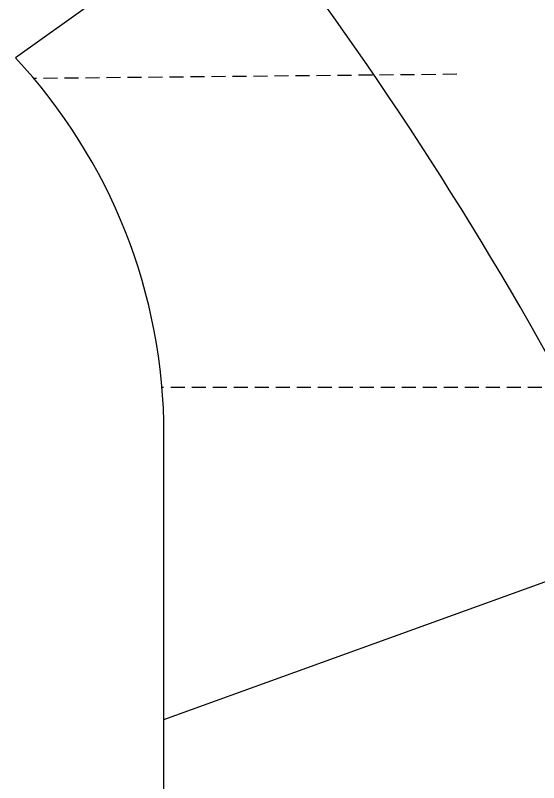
# Model space of a CAD drawing. Extents: x -30 to 1202, y 231 to 898.
# Drawn here: x 107.66 to 117.15, y 364.32 to 378.24 of the extents above; entities that cross this region are included whole.
import ezdxf

# ---------------------------------------------------------------- set-up
doc = ezdxf.new("R2010")
doc.units = 0
doc.header["$LTSCALE"] = 0.04
doc.linetypes.add('DASHED2', pattern=[9.525, 6.35, -3.175])
for name, color, linetype in [('0.1', 1, 'CONTINUOUS'), ('PISO', 1, 'CONTINUOUS'), ('PISOS', 1, 'CONTINUOUS'), ('PROYECCIÓN', 2, 'DASHED2')]:
    doc.layers.add(name, color=color, linetype=linetype)

msp = doc.modelspace()

# ---------------------------------------------------------------- linework, layer by layer
at = {"layer": '0.1'}
for p, q in [((111.795, 380.419), (107.664, 377.474)), ((110.359, 365.466), (119.422, 368.748))]:
    msp.add_line(p, q, dxfattribs=at)
at = {"layer": 'PISO'}
msp.add_arc((59.069, 339.544), 66.715, 28.27265, 37.78442, dxfattribs=at)
at = {"layer": 'PISOS'}
msp.add_line((110.359, 363.232), (110.359, 370.645), dxfattribs=at)
msp.add_arc((100.359, 370.645), 10, 0, 43.0717, dxfattribs=at)
at = {"layer": 'PROYECCIÓN'}
for p, q in [((115.665, 377.174), (107.999, 377.098)), ((119.116, 371.491), (110.324, 371.491))]:
    msp.add_line(p, q, dxfattribs=at)

doc.saveas('drawing.dxf')
